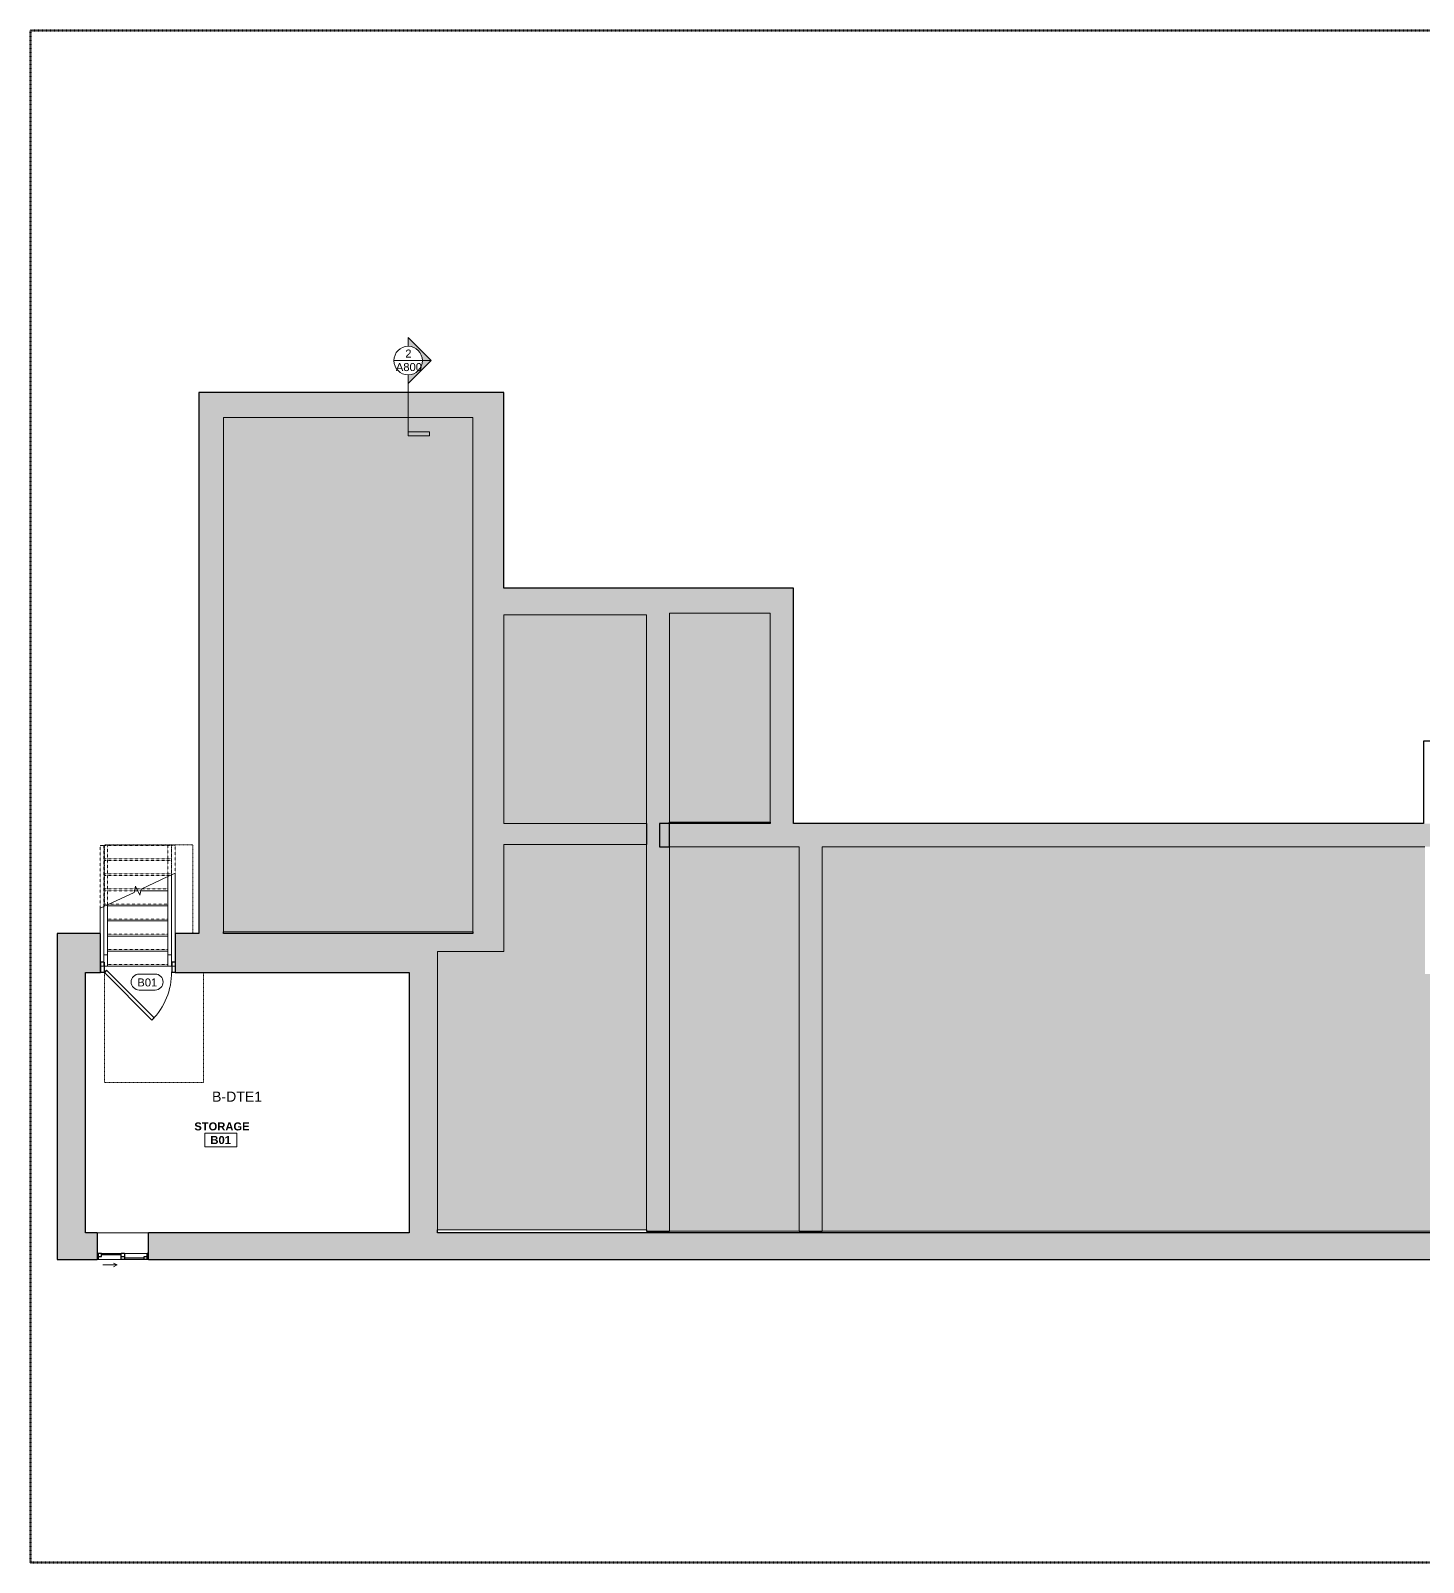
# Model space of a CAD drawing. Header units: inches. Extents: x -544 to 1042, y -2100 to -303.
# Drawn here: x -544 to 239, y -2100 to -1239 of the extents above; entities that cross this region are included whole.
import ezdxf

# ---------------------------------------------------------------- set-up
doc = ezdxf.new("R2010")
doc.units = ezdxf.units.IN
doc.header["$MEASUREMENT"] = 0
for name, pattern in [('Dash', [0.25, 0.125, -0.125]), ('Dash_2_', [0.25, 0.125, -0.125]), ('Overhead 1_16_', [0.101562, 0.0625, -0.039062])]:
    doc.linetypes.add(name, pattern=pattern)
for name, color, linetype, lineweight in [('A-ANNO-MATC', 214, 'Dash', 140), ('A-AREA-IDEN', 2, 'Continuous', 9), ('A-DETL-GENF', 92, 'Continuous', 9), ('A-DETL-THIN', 151, 'Continuous', 9), ('A-DOOR', 31, 'Continuous', 18), ('A-DOOR-FRAM', 31, 'Continuous', 30), ('A-DOOR-IDEN', 31, 'Continuous', 9), ('A-FLOR-HRAL', 11, 'Continuous', 18), ('A-GENM', 13, 'Continuous', 18), ('A-GENM-IDEN', 13, 'Continuous', 9), ('A-GLAZ', 151, 'Continuous', 18), ('A-WALL', 113, 'Continuous', 18), ('A-WALL-PATT', 111, 'Continuous', 18), ('G-ANNO-SYMB', 111, 'Continuous', 9), ('S-STRS', 31, 'Continuous', 18), ('S-STRS-MBND', 31, 'Continuous', 18)]:
    doc.layers.add(name, color=color, linetype=linetype, lineweight=lineweight)
doc.styles.add('Swis721 Lt BT', font='swissl.ttf', dxfattribs={"height": 4.5})
doc.styles.add('Swis721 Lt BT_2', font='swissl.ttf', dxfattribs={"height": 5.669291})
doc.styles.add('Swis721 Lt BT_B', font='', dxfattribs={"height": 4.5})
doc.styles.get('Swis721 Lt BT_B').set_extended_font_data('Swis721 Lt BT', bold=True)

# ---------------------------------------------------------------- blocks, each defined once
blk = doc.blocks.new('Window-Sliding-Double - 2_ 5_ w x 1_ 6_ H-5129606-BASEMENT - CONSTRUCTION')
at = {"layer": 'A-GLAZ'}
for p, q in [((3.25, 10.35), (5.25, 11.35)), ((3.25, 10.35), (5.25, 9.35)), ((3.25, 10.35), (11.25, 10.35)), ((14.5, 7.35), (-14.5, 7.35)), ((-14.5, -7.65), (14.5, -7.65))]:
    blk.add_line(p, q, dxfattribs=at)
at = {"layer": 'A-GLAZ', "color": 8, "lineweight": 30}
for p, q in [((-14.5, 7.35), (-14.5, -7.65)), ((-14.5, 7.35), (-12, 7.35)), ((-14.5, 3.85), (-13.75, 3.85)), ((-13.75, 7.35), (-13.75, 3.85)), ((-12, 5.6), (-13.75, 5.6)), ((-12, 7.35), (-12, 5.6)), ((-12, 6.475), (-0.875, 6.475)), ((-0.875, 3.85), (-0.875, 7.35)), ((-0.875, 7.35), (0.875, 7.35)), ((0.875, 5.6), (-0.875, 5.6)), ((-0.875, 3.85), (0.875, 3.85)), ((0.875, 7.35), (0.875, 3.85)), ((0.875, 4.725), (12, 4.725)), ((12, 5.6), (12, 3.85)), ((13.75, 5.6), (12, 5.6)), ((12, 3.85), (14.5, 3.85)), ((13.75, 7.35), (14.5, 7.35)), ((13.75, 7.35), (13.75, 3.85)), ((14.5, -7.65), (14.5, 7.35))]:
    blk.add_line(p, q, dxfattribs=at)
at = {"layer": 'A-GLAZ', "lineweight": 9}
for p, q in [((-13.75, 3.85), (-0.875, 3.85)), ((-12, 7.35), (-0.875, 7.35)), ((0.875, 7.35), (13.75, 7.35)), ((0.875, 3.85), (12, 3.85))]:
    blk.add_line(p, q, dxfattribs=at)
blk = doc.blocks.new('Single Flush - D1 3_2_ X 6_10_-6106298-BASEMENT - CONSTRUCTION')
at = {"layer": 'A-DOOR', "color": 8, "lineweight": 30}
for p, q in [((-7.83, 37.74), (-9.07, 36.5)), ((-9.07, 36.5), (17.67, 9.76)), ((18.91, 11), (-7.83, 37.74)), ((17.67, 9.76), (18.91, 11))]:
    blk.add_line(p, q, dxfattribs=at)
at = {"layer": 'A-DOOR', "lineweight": 9}
blk.add_arc((18.91, 11), 37.81, 135, 180.5, dxfattribs=at)
at = {"layer": 'A-DOOR-FRAM', "color": 8}
for p, q in [((-21, 5.25), (-21, 11)), ((-21, 11), (-19, 11)), ((-19, 5.25), (-19, 11)), ((19, 5.25), (19, 11)), ((19, 11), (21, 11)), ((21, 5.25), (21, 11)), ((-21, 5.25), (-19, 5.25)), ((19, 5.25), (21, 5.25))]:
    blk.add_line(p, q, dxfattribs=at)
at = {"layer": 'A-GENM', "linetype": 'Dash', "lineweight": 9}
for p, q in [((-36.91, 72.81), (18.91, 72.81)), ((-36.91, 11), (-36.91, 72.81)), ((18.91, 11), (18.91, 72.81)), ((18.87, 11), (18.91, 11)), ((-30.91, -11), (-30.91, -60.81)), ((18.91, -26.24), (18.91, -60.81)), ((-18.91, -43.87), (-18.91, -60.81)), ((-18.91, -60.81), (-30.91, -60.81)), ((-18.91, -60.81), (18.91, -60.81))]:
    blk.add_line(p, q, dxfattribs=at)
blk = doc.blocks.new('Top Rail Type - Top Rail_Internal_-5437410-BASEMENT - CONSTRUCTION')
at = {"layer": 'A-FLOR-HRAL', "lineweight": 9}
blk.add_hatch(color=7, dxfattribs=at).paths.add_polyline_path([(-464.84, -1758.59), (-464.84, -1758.57), (-466.84, -1758.59)], flags=0)
for p, q in [((-466.84, -1758.59), (-464.84, -1758.59)), ((-466.84, -1764.96), (-466.84, -1758.59)), ((-464.84, -1764.96), (-466.84, -1764.96)), ((-464.84, -1758.59), (-464.84, -1764.96))]:
    blk.add_line(p, q, dxfattribs=at)
blk = doc.blocks.new('Top Rail Type - Top Rail_Internal_-V3-BASEMENT - CONSTRUCTION')
at = {"layer": 'A-FLOR-HRAL', "linetype": 'Overhead 1_16_', "lineweight": 9}
for p, q in [((-466.84, -1696.96), (-464.84, -1696.96)), ((-466.84, -1714.54), (-466.84, -1696.96)), ((-464.84, -1713.6), (-464.84, -1696.96))]:
    blk.add_line(p, q, dxfattribs=at)
at = {"layer": 'A-FLOR-HRAL', "lineweight": 9}
for p, q in [((-464.84, -1713.6), (-466.84, -1714.54)), ((-464.84, -1764.96), (-464.84, -1713.6)), ((-466.84, -1764.96), (-466.84, -1714.54)), ((-466.84, -1764.96), (-464.84, -1764.96))]:
    blk.add_line(p, q, dxfattribs=at)
blk = doc.blocks.new('Top Rail Type - Top Rail_Internal_-5437421-BASEMENT - CONSTRUCTION')
at = {"layer": 'A-FLOR-HRAL', "lineweight": 9}
blk.add_hatch(color=7, dxfattribs=at).paths.add_polyline_path([(-500.84, -1758.59), (-500.84, -1758.57), (-502.84, -1758.59)], flags=0)
for p, q in [((-502.84, -1758.59), (-500.84, -1758.59)), ((-502.84, -1764.96), (-502.84, -1758.59)), ((-500.84, -1764.96), (-502.84, -1764.96)), ((-500.84, -1758.59), (-500.84, -1764.96))]:
    blk.add_line(p, q, dxfattribs=at)
blk = doc.blocks.new('Top Rail Type - Top Rail_Internal_-V4-BASEMENT - CONSTRUCTION')
at = {"layer": 'A-FLOR-HRAL', "linetype": 'Overhead 1_16_', "lineweight": 9}
for p, q in [((-502.84, -1696.96), (-500.84, -1696.96)), ((-502.84, -1731.32), (-502.84, -1696.96)), ((-500.84, -1730.39), (-500.84, -1696.96))]:
    blk.add_line(p, q, dxfattribs=at)
at = {"layer": 'A-FLOR-HRAL', "lineweight": 9}
for p, q in [((-500.84, -1730.39), (-502.84, -1731.32)), ((-502.84, -1764.96), (-502.84, -1731.32)), ((-500.84, -1764.96), (-500.84, -1730.39)), ((-502.84, -1764.96), (-500.84, -1764.96))]:
    blk.add_line(p, q, dxfattribs=at)
blk = doc.blocks.new('Section - 3_32_ x 3_8_-334918-BASEMENT - CONSTRUCTION')
at = {"layer": 'G-ANNO-SYMB'}
blk.add_hatch(color=256, dxfattribs=at).paths.add_polyline_path([(0, 0.25), (0, 0), (-0.047, 0), (-0.047, 0.25)], flags=0)
for p, q in [((0, 0.25), (-0.047, 0.25)), ((-0.047, 0.25), (-0.047, 0)), ((0, 0), (0, 0.25)), ((-0.047, 0), (0, 0))]:
    blk.add_line(p, q, dxfattribs=at)
blk = doc.blocks.new('Section - Section Head - Filled-1367765-BASEMENT - CONSTRUCTION')
at = {"layer": 'G-ANNO-SYMB'}
h = blk.add_hatch(color=256, dxfattribs=at)
edge = h.paths.add_edge_path(flags=0)
edge.add_line((-0.52, 0), (-0.25, 0.27))
edge.add_line((-0.25, 0.27), (-0.25, 0.167))
edge.add_arc((-0.25, 0), 0.167, 90, 180)
edge.add_line((-0.417, 0), (-0.52, 0))
h = blk.add_hatch(color=256, dxfattribs=at)
edge = h.paths.add_edge_path(flags=0)
edge.add_line((0.02, 0), (-0.083, 0))
edge.add_arc((-0.25, 0), 0.167, 0, 90)
edge.add_line((-0.25, 0.167), (-0.25, 0.27))
edge.add_line((-0.25, 0.27), (0.02, 0))
for p, q in [((-0.25, 0.27), (-0.52, 0)), ((-0.25, 0.27), (-0.52, 0)), ((-0.25, 0.27), (0.02, 0)), ((-0.25, 0.167), (-0.25, 0.27)), ((0.02, 0), (-0.25, 0.27)), ((-0.25, 0.27), (-0.25, 0.167)), ((-0.52, 0), (-0.417, 0)), ((-0.083, 0), (0.02, 0)), ((-0.52, 0), (-0.417, 0)), ((-0.417, 0), (-0.52, 0)), ((0.02, 0), (-0.083, 0)), ((-0.083, 0), (0.02, 0))]:
    blk.add_line(p, q, dxfattribs=at)
for start, end in [(0, 180), (360, 180), (90, 180), (180, 360), (0, 90)]:
    blk.add_arc((-0.25, 0), 0.167, start, end, dxfattribs=at)
blk = doc.blocks.new('Room Tag - Room Name and Number-3379422-BASEMENT - CONSTRUCTION')
at = {"layer": 'A-AREA-IDEN'}
for p, q in [((-0.188, -0.164), (-0.188, -0.002)), ((-0.188, -0.002), (0.187, -0.002)), ((0.187, -0.002), (-0.188, -0.002)), ((-0.188, -0.002), (-0.188, -0.164)), ((0.187, -0.164), (-0.188, -0.164)), ((-0.188, -0.164), (0.187, -0.164)), ((0.187, -0.002), (0.187, -0.164)), ((0.187, -0.164), (0.187, -0.002))]:
    blk.add_line(p, q, dxfattribs=at)
blk = doc.blocks.new('Door Tag - Door Tag-41184-BASEMENT - CONSTRUCTION')
at = {"layer": 'A-DOOR-IDEN'}
for p, q in [((-0.09375, 0.09375), (0.09375, 0.09375)), ((-0.09375, -0.09375), (0.09375, -0.09375))]:
    blk.add_line(p, q, dxfattribs=at)
for centre, start, end in [((-0.09375, 0), 90, 270), ((0.09375, 0), 270, 90)]:
    blk.add_arc(centre, 0.09375, start, end, dxfattribs=at)

msp = doc.modelspace()

# ---------------------------------------------------------------- hatches: boundary and pattern name
at = {"layer": 'A-DETL-GENF'}
h = msp.add_hatch(dxfattribs=at)
h.set_pattern_fill('FP_4', style=0, pattern_type=2)
h.set_pattern_definition([(0, (0, 0), (12, 12), [12, -12]), (0, (0, 4.5), (12, 12), [12, -12]), (0, (0, 9), (12, 12), [12, -12]), (90, (1.5, 10.5), (-12, 12), [12, -12]), (90, (6, 10.5), (-12, 12), [12, -12]), (90, (10.5, 10.5), (-12, 12), [12, -12])])
h.paths.add_polyline_path([(339.82, -1914.02), (339.82, -1697.72), (248.17, -1697.72), (248.17, -1761.34), (275.33, -1761.34), (275.33, -1914.02)], flags=0)
h.paths.add_polyline_path([(262.33, -1914.02), (262.33, -1769.34), (240.17, -1769.34), (240.17, -1697.72), (-98.82, -1697.72), (-98.82, -1914.02)], flags=0)
h.paths.add_polyline_path([(-184.71, -1914.02), (-111.82, -1914.02), (-111.82, -1697.72), (-184.71, -1697.72), (-184.71, -1808.46)], flags=0)
h.paths.add_polyline_path([(-315.17, -1913.13), (-197.71, -1913.13), (-197.71, -1696.55), (-277.95, -1696.55), (-277.95, -1756.55), (-315.17, -1756.55), (-315.17, -1808.46)], flags=0)
h.paths.add_polyline_path([(-435.57, -1745.55), (-295.32, -1745.55), (-295.32, -1456.31), (-435.57, -1456.31)], flags=0)
h.paths.add_polyline_path([(344.15, -1684.72), (344.15, -1647.16), (248.17, -1647.16), (248.17, -1684.72)], flags=0)
h.paths.add_polyline_path([(-197.71, -1684.72), (-197.71, -1567.25), (-277.95, -1567.25), (-277.95, -1684.72)], flags=0)
h.paths.add_polyline_path([(-128.02, -1683.83), (-128.02, -1566.36), (-184.71, -1566.36), (-184.71, -1683.83)], flags=0)
at = {"layer": 'A-WALL-PATT', "lineweight": 9}
for points in [[(-449.45, -1746.44), (-435.57, -1746.44), (-435.57, -1442.2), (-449.45, -1442.2), (-449.45, -1745.55)], [(-295.32, -1457.2), (-277.95, -1457.2), (-277.95, -1442.2), (-435.57, -1442.2), (-435.57, -1456.31), (-295.32, -1456.31), (-295.32, -1457.2)], [(-277.95, -1549.39), (-277.95, -1457.2), (-295.32, -1457.2), (-295.32, -1549.39)], [(-277.95, -1697.72), (-277.95, -1549.39), (-295.32, -1549.39), (-295.32, -1697.72)], [(-115.02, -1567.25), (-115.02, -1552.25), (-277.95, -1552.25), (-277.95, -1567.25), (-184.71, -1567.25), (-184.71, -1566.36), (-128.02, -1566.36), (-128.02, -1567.25)], [(-197.26, -1914.02), (-184.71, -1914.02), (-184.71, -1567.25), (-197.71, -1567.25), (-197.71, -1914.02)], [(-115.02, -1684.72), (-115.02, -1567.25), (-128.02, -1567.25), (-128.02, -1684.72)], [(-277.95, -1696.55), (-197.71, -1696.55), (-197.71, -1684.72), (-277.95, -1684.72)], [(350.44, -1697.72), (350.44, -1684.72), (-190.36, -1684.72), (-190.36, -1697.72), (339.82, -1697.72)], [(-277.95, -1746.44), (-277.95, -1697.72), (-295.32, -1697.72), (-295.32, -1746.44)], [(-98.82, -1914.02), (-98.82, -1697.72), (-111.82, -1697.72), (-111.82, -1914.02)], [(-513.17, -1929.91), (-513.17, -1746.44), (-529.17, -1746.44), (-529.17, -1929.91)], [(-313.57, -1756.55), (-277.95, -1756.55), (-277.95, -1746.44), (-315.17, -1746.44), (-315.17, -1756.55)], [(-315.59, -1914.91), (-315.17, -1914.91), (-315.17, -1768.44), (-331.17, -1768.44), (-331.17, -1914.91)]]:
    msp.add_hatch(color=7, dxfattribs=at).paths.add_polyline_path(points, flags=0)
h = msp.add_hatch(color=7, dxfattribs=at)
h.paths.add_polyline_path([(-331.17, -1768.44), (-315.17, -1768.44), (-315.17, -1746.44), (-462.67, -1746.44), (-462.67, -1768.44), (-383.12, -1768.44)], flags=0)
h.paths.add_polyline_path([(-504.67, -1768.44), (-504.67, -1746.44), (-513.17, -1746.44), (-513.17, -1768.44)], flags=0)
h = msp.add_hatch(color=7, dxfattribs=at)
h.paths.add_polyline_path([(998.98, -1929.91), (998.98, -1914.91), (932.33, -1914.91), (932.33, -1929.91)], flags=0)
h.paths.add_polyline_path([(874.31, -1929.91), (903.33, -1929.91), (903.33, -1914.91), (874.31, -1914.91), (874.31, -1926.04)], flags=0)
h.paths.add_polyline_path([(845.31, -1929.91), (845.31, -1914.91), (631.29, -1914.91), (631.29, -1929.91)], flags=0)
h.paths.add_polyline_path([(602.29, -1929.91), (602.29, -1914.91), (-477.67, -1914.91), (-477.67, -1929.91), (433.31, -1929.91)], flags=0)
h.paths.add_polyline_path([(-506.67, -1929.91), (-506.67, -1914.91), (-513.17, -1914.91), (-513.17, -1929.91)], flags=0)

# ---------------------------------------------------------------- linework, layer by layer
at = {"layer": 'A-ANNO-MATC', "linetype": 'Dash_2_'}
for p, q in [((-544.04, -1238.71), (364, -1238.71)), ((-544.04, -2100.22), (-544.04, -1238.71)), ((364, -2100.22), (-544.04, -2100.22))]:
    msp.add_line(p, q, dxfattribs=at)
at = {"layer": 'A-DETL-THIN'}
for p, q in [((-295.32, -1456.31), (-435.57, -1456.31)), ((-435.57, -1456.31), (-435.57, -1745.55)), ((-295.32, -1745.55), (-295.32, -1456.31)), ((-197.71, -1567.25), (-277.95, -1567.25)), ((-277.95, -1567.25), (-277.95, -1684.72)), ((-197.71, -1684.72), (-197.71, -1567.25)), ((-128.02, -1566.36), (-184.71, -1566.36)), ((-184.71, -1566.36), (-184.71, -1683.83)), ((-128.02, -1683.83), (-128.02, -1566.36)), ((-277.95, -1684.72), (-197.71, -1684.72)), ((-184.71, -1683.83), (-128.02, -1683.83)), ((-197.71, -1696.55), (-277.95, -1696.55)), ((-277.95, -1696.55), (-277.95, -1756.55)), ((-197.71, -1756.55), (-197.71, -1696.55)), ((-111.82, -1697.72), (-184.71, -1697.72)), ((-184.71, -1697.72), (-184.71, -1914.02)), ((-111.82, -1914.02), (-111.82, -1697.72)), ((240.17, -1697.72), (-98.82, -1697.72)), ((-98.82, -1697.72), (-98.82, -1914.02)), ((-435.57, -1745.55), (-295.32, -1745.55)), ((-277.95, -1756.55), (-315.17, -1756.55)), ((-315.17, -1756.55), (-315.17, -1913.13)), ((-197.71, -1913.13), (-197.71, -1756.55)), ((-315.17, -1913.13), (-197.71, -1913.13)), ((-184.71, -1914.02), (-111.82, -1914.02)), ((-98.82, -1914.02), (262.33, -1914.02))]:
    msp.add_line(p, q, dxfattribs=at)
at = {"layer": 'A-WALL', "color": 8, "lineweight": 30}
for p, q in [((-449.45, -1442.2), (-449.45, -1746.44)), ((-277.95, -1442.2), (-449.45, -1442.2)), ((-277.95, -1552.25), (-277.95, -1442.2)), ((-115.02, -1552.25), (-277.95, -1552.25)), ((-115.02, -1684.72), (-115.02, -1552.25)), ((353.02, -1638.29), (239.3, -1638.29)), ((239.3, -1638.29), (239.3, -1684.72)), ((-197.71, -1684.72), (-197.71, -1696.55)), ((-128.02, -1684.72), (-190.36, -1684.72)), ((-190.36, -1684.72), (-190.36, -1697.72)), ((-184.71, -1697.72), (-184.71, -1683.83)), ((-128.02, -1683.83), (-128.02, -1684.72)), ((239.3, -1684.72), (-115.02, -1684.72)), ((-190.36, -1697.72), (-184.71, -1697.72)), ((-504.67, -1746.44), (-529.17, -1746.44)), ((-529.17, -1746.44), (-529.17, -1929.91)), ((-504.67, -1768.44), (-504.67, -1746.44)), ((-449.45, -1746.44), (-462.67, -1746.44)), ((-462.67, -1746.44), (-462.67, -1768.44)), ((-435.57, -1746.44), (-435.57, -1745.55)), ((-295.32, -1746.44), (-435.57, -1746.44)), ((-295.32, -1745.55), (-295.32, -1746.44)), ((-513.17, -1914.91), (-513.17, -1768.44)), ((-513.17, -1768.44), (-504.67, -1768.44)), ((-462.67, -1768.44), (-331.17, -1768.44)), ((-331.17, -1768.44), (-331.17, -1914.91)), ((-506.67, -1914.91), (-513.17, -1914.91)), ((-331.17, -1914.91), (-477.67, -1914.91)), ((-315.17, -1914.91), (-315.17, -1913.13)), ((516.38, -1914.91), (-315.17, -1914.91)), ((-197.71, -1913.13), (-197.71, -1914.02)), ((-197.71, -1914.02), (-184.71, -1914.02)), ((-111.82, -1914.02), (-98.82, -1914.02)), ((-529.17, -1929.91), (-506.67, -1929.91)), ((-477.67, -1929.91), (602.29, -1929.91))]:
    msp.add_line(p, q, dxfattribs=at)
at = {"layer": 'G-ANNO-SYMB'}
for p, q in [((-339.71, -1424.27), (-323.71, -1424.27)), ((-331.71, -1436.27), (-331.71, -1464.34))]:
    msp.add_line(p, q, dxfattribs=at)
at = {"layer": 'S-STRS', "lineweight": 9}
for p, q in [((-462.84, -1764.96), (-462.84, -1712.67)), ((-485.65, -1722.46), (-483.84, -1722.46)), ((-482.04, -1722.46), (-466.84, -1722.46)), ((-500.84, -1730.96), (-466.84, -1730.96)), ((-504.84, -1746.44), (-504.84, -1732.26)), ((-500.84, -1739.46), (-466.84, -1739.46)), ((-500.84, -1747.96), (-466.84, -1747.96)), ((-500.84, -1756.46), (-466.84, -1756.46)), ((-504.67, -1764.96), (-502.84, -1764.96)), ((-500.84, -1764.96), (-466.84, -1764.96)), ((-464.84, -1764.96), (-462.84, -1764.96))]:
    msp.add_line(p, q, dxfattribs=at)
at = {"layer": 'S-STRS', "linetype": 'Overhead 1_16_', "lineweight": 9}
for p, q in [((-485.41, -1721.46), (-484.31, -1721.46)), ((-481.7, -1721.46), (-466.84, -1721.46)), ((-499.93, -1729.96), (-466.84, -1729.96)), ((-500.84, -1738.46), (-466.84, -1738.46)), ((-500.84, -1746.96), (-466.84, -1746.96)), ((-500.84, -1755.46), (-466.84, -1755.46)), ((-500.84, -1763.96), (-466.84, -1763.96))]:
    msp.add_line(p, q, dxfattribs=at)
at = {"layer": 'S-STRS-MBND', "linetype": 'Overhead 1_16_', "lineweight": 9}
for p, q in [((-502.84, -1696.96), (-504.84, -1696.96)), ((-504.84, -1732.26), (-504.84, -1696.96)), ((-502.84, -1731.32), (-502.84, -1696.96)), ((-502.84, -1696.96), (-464.84, -1696.96)), ((-462.84, -1696.96), (-464.84, -1696.96)), ((-464.84, -1713.6), (-464.84, -1696.96)), ((-462.84, -1712.67), (-462.84, -1696.96)), ((-502.84, -1704.46), (-464.84, -1704.46)), ((-502.84, -1705.46), (-464.84, -1705.46)), ((-502.84, -1712.96), (-464.84, -1712.96)), ((-502.84, -1713.96), (-465.62, -1713.96)), ((-502.84, -1721.46), (-485.41, -1721.46)), ((-502.84, -1722.46), (-485.65, -1722.46)), ((-484.31, -1721.46), (-481.7, -1721.46)), ((-483.84, -1722.46), (-482.04, -1722.46)), ((-502.84, -1729.96), (-499.93, -1729.96)), ((-502.84, -1730.96), (-502.07, -1730.96))]:
    msp.add_line(p, q, dxfattribs=at)
at = {"layer": 'S-STRS-MBND', "lineweight": 9}
for p, q in [((-462.84, -1712.67), (-464.84, -1713.6)), ((-485.03, -1719.92), (-485.88, -1723.42)), ((-482.66, -1725.01), (-485.03, -1719.92)), ((-481.81, -1721.51), (-482.66, -1725.01)), ((-466.84, -1714.54), (-481.81, -1721.51)), ((-502.84, -1731.32), (-504.84, -1732.26)), ((-485.88, -1723.42), (-500.84, -1730.39))]:
    msp.add_line(p, q, dxfattribs=at)

# ---------------------------------------------------------------- block references
at = {"layer": 'A-AREA-IDEN', "xscale": 47.99999999999997, "yscale": 47.99999999999997, "zscale": 47.99999999999997}
msp.add_blockref('Room Tag - Room Name and Number-3379422-BASEMENT - CONSTRUCTION', (-437.09, -1858.63), dxfattribs=at)
at = {"layer": 'A-DOOR', "rotation": 180}
msp.add_blockref('Single Flush - D1 3_2_ X 6_10_-6106298-BASEMENT - CONSTRUCTION', (-483.67, -1757.44), dxfattribs=at)
at = {"layer": 'A-DOOR-IDEN', "xscale": 47.99999999999997, "yscale": 47.99999999999997, "zscale": 47.99999999999997}
msp.add_blockref('Door Tag - Door Tag-41184-BASEMENT - CONSTRUCTION', (-478.5, -1773.8), dxfattribs=at)
at = {"layer": 'A-FLOR-HRAL', "lineweight": 9}
for name in ['Top Rail Type - Top Rail_Internal_-V4-BASEMENT - CONSTRUCTION', 'Top Rail Type - Top Rail_Internal_-V3-BASEMENT - CONSTRUCTION', 'Top Rail Type - Top Rail_Internal_-5437421-BASEMENT - CONSTRUCTION', 'Top Rail Type - Top Rail_Internal_-5437410-BASEMENT - CONSTRUCTION']:
    msp.add_blockref(name, (0, 0), dxfattribs=at)
at = {"layer": 'A-GLAZ', "rotation": 180}
msp.add_blockref('Window-Sliding-Double - 2_ 5_ w x 1_ 6_ H-5129606-BASEMENT - CONSTRUCTION', (-492.17, -1922.56), dxfattribs=at)
at = {"layer": 'G-ANNO-SYMB', "xscale": 47.99999999999997, "yscale": 47.99999999999997, "zscale": 47.99999999999997, "rotation": 269.9999999999996}
msp.add_blockref('Section - Section Head - Filled-1367765-BASEMENT - CONSTRUCTION', (-331.71, -1436.27), dxfattribs=at)
at = {"layer": 'G-ANNO-SYMB', "extrusion": (0, 0, -1), "xscale": 47.99999999999997, "yscale": 47.99999999999997, "zscale": 47.99999999999997, "rotation": 90.00000000000053}
msp.add_blockref('Section - 3_32_ x 3_8_-334918-BASEMENT - CONSTRUCTION', (331.71, -1464.34), dxfattribs=at)

# ---------------------------------------------------------------- texts
at = {"layer": 'A-AREA-IDEN', "char_height": 4.5, "attachment_point": 1, "style": 'Swis721 Lt BT_B'}
for s, insert, width in [('STORAGE', (-451.97, -1852.77), 35.9055), ('B01', (-442.92, -1860.43), 13.635)]:
    msp.add_mtext(s, dxfattribs=dict(at, insert=insert, width=width))
at = {"layer": 'A-DOOR-IDEN', "insert": (-484.02, -1771.79), "char_height": 4.5, "width": 13.1805, "attachment_point": 1, "style": 'Swis721 Lt BT'}
msp.add_mtext('B01', dxfattribs=at)
at = {"layer": 'A-GENM-IDEN', "insert": (-442.02, -1835.43), "char_height": 5.669, "width": 32.421, "attachment_point": 1, "style": 'Swis721 Lt BT_2'}
msp.add_mtext('B-DTE1', dxfattribs=at)
at = {"layer": 'G-ANNO-SYMB', "char_height": 4.5, "attachment_point": 1, "style": 'Swis721 Lt BT'}
for s, insert, width in [('2', (-333.3, -1418.09), 4.0905), ('A800', (-338.62, -1425.68), 16.968)]:
    msp.add_mtext(s, dxfattribs=dict(at, insert=insert, width=width))

doc.saveas('drawing.dxf')
